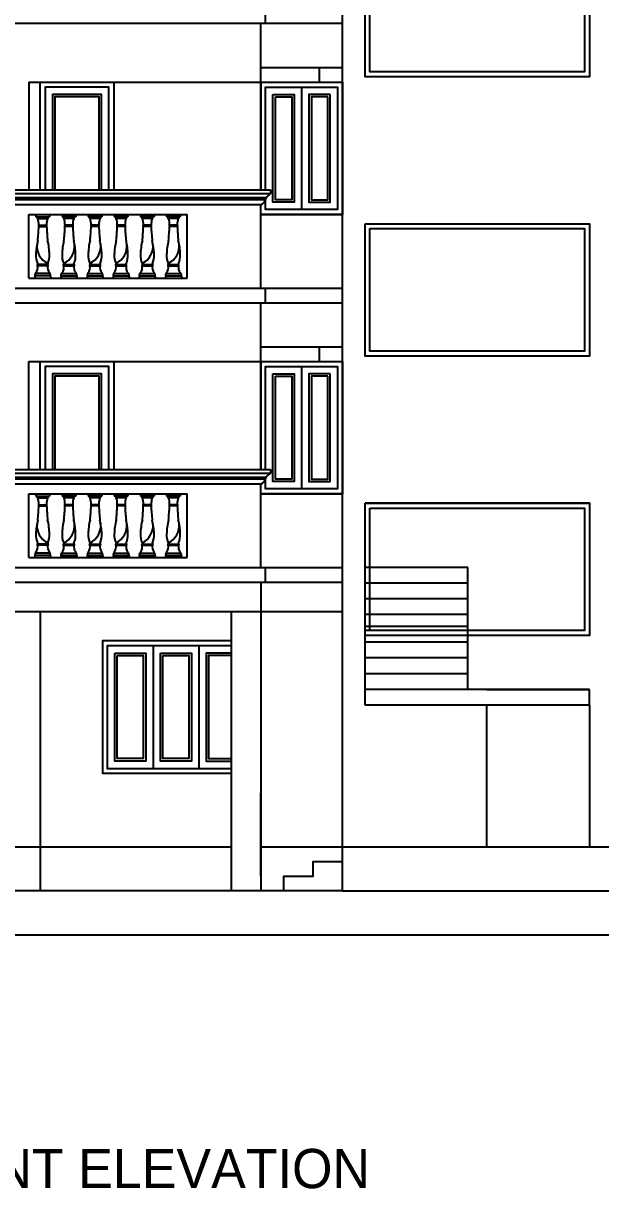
# Model space of a CAD drawing. Header units: metres. Extents: x 10 to 343, y 349 to 530.
# Drawn here: x 235.59 to 241.48, y 452.79 to 464.68 of the extents above; entities that cross this region are included whole.
import ezdxf

# ---------------------------------------------------------------- set-up
doc = ezdxf.new("R2010")
doc.units = ezdxf.units.M
doc.linetypes.add('DASHED2', pattern=[0.375, 0.25, -0.125])
doc.styles.add('style10', font='micross.ttf', dxfattribs={"width": 0.8, "height": 150})

msp = doc.modelspace()

# ---------------------------------------------------------------- linework, layer by layer
at = {"ltscale": 400}
for p, q in [((238.8476, 455.8312), (238.8476, 473.3812)), ((238.0626, 464.6812), (238.0626, 464.8312)), ((232.2026, 464.6812), (238.0626, 464.6812)), ((238.0126, 464.0812), (238.0126, 464.6812)), ((238.0626, 464.6812), (238.8476, 464.6812)), ((238.0126, 464.2312), (238.8476, 464.2312)), ((238.6126, 464.0812), (238.6126, 464.2312)), ((235.6476, 464.0812), (236.3976, 464.0812)), ((235.6476, 464.0812), (236.3976, 464.0812)), ((235.6476, 464.0812), (238.0126, 464.0812)), ((235.6476, 464.0812), (235.6476, 462.9812)), ((235.7627, 462.9812), (235.7627, 464.0812)), ((236.5127, 464.0812), (236.5127, 462.9812)), ((238.0126, 464.0812), (238.8476, 464.0812)), ((238.0126, 464.0812), (238.0126, 462.9812)), ((238.0126, 464.0812), (238.0126, 462.9812)), ((241.3677, 464.1364), (239.0776, 464.1366)), ((238.4301, 464.0312), (238.4301, 462.7812)), ((232.1526, 462.9812), (238.1126, 462.9812)), ((232.1526, 462.9437), (238.1126, 462.9437)), ((235.6476, 462.9812), (238.1126, 462.9812)), ((238.1126, 462.9812), (238.1126, 462.9437)), ((238.1126, 462.9812), (238.1126, 462.9437)), ((237.2626, 462.8312), (232.2526, 462.8312)), ((238.0126, 462.8312), (237.2626, 462.8312)), ((238.0126, 461.9812), (238.0126, 462.8312)), ((238.0126, 461.9812), (238.0126, 462.8312)), ((235.6476, 462.0812), (235.6476, 462.7312)), ((235.6476, 462.7312), (237.2626, 462.7312)), ((237.2626, 462.0812), (237.2626, 462.7312)), ((238.0126, 462.7312), (238.8476, 462.7312)), ((235.6476, 462.0812), (237.2626, 462.0812)), ((232.2026, 461.9812), (238.0626, 461.9812)), ((238.0626, 461.8312), (238.0626, 461.9812)), ((238.0626, 461.9812), (238.8476, 461.9812)), ((232.2026, 461.8312), (238.0626, 461.8312)), ((238.0126, 461.2312), (238.0126, 461.8312)), ((238.0626, 461.8312), (238.8476, 461.8312)), ((238.0126, 461.3812), (238.8476, 461.3812)), ((238.6126, 461.2312), (238.6126, 461.3812)), ((235.6476, 460.1312), (235.6476, 461.2312)), ((235.6476, 461.2312), (236.3976, 461.2312)), ((235.6476, 461.2312), (238.0126, 461.2312)), ((235.7627, 460.1312), (235.7627, 461.2312)), ((236.5127, 461.2312), (236.5127, 460.1312)), ((238.0126, 461.2312), (238.8476, 461.2312)), ((238.0126, 461.2312), (238.0126, 460.1312)), ((238.0126, 460.1312), (238.0126, 461.2312)), ((241.3677, 461.2864), (239.0776, 461.2866)), ((238.4301, 461.1812), (238.4301, 459.9312)), ((232.1526, 460.1312), (235.6476, 460.1312)), ((232.1526, 460.0937), (238.1126, 460.0937)), ((235.6476, 460.1312), (238.1126, 460.1312)), ((238.1126, 460.1312), (238.1126, 460.0937)), ((237.2626, 459.9812), (232.2526, 459.9812)), ((238.0126, 459.9812), (237.2626, 459.9812)), ((238.0126, 459.1312), (238.0126, 459.9812)), ((238.0126, 459.1312), (238.0126, 459.9812)), ((235.6476, 459.2312), (235.6476, 459.8812)), ((235.6476, 459.8812), (237.2626, 459.8812)), ((237.2626, 459.2312), (237.2626, 459.8812)), ((238.0126, 459.8812), (238.8476, 459.8812)), ((241.3677, 459.7864), (239.0776, 459.7866)), ((235.6476, 459.2312), (237.2626, 459.2312)), ((232.2026, 459.1312), (238.0626, 459.1312)), ((238.0626, 458.9812), (238.0626, 459.1312)), ((238.0626, 459.1312), (238.8476, 459.1312)), ((232.2026, 458.9812), (238.0626, 458.9812)), ((238.0126, 458.9812), (238.0126, 455.8312)), ((238.0626, 458.9812), (238.8476, 458.9812)), ((232.2526, 458.6812), (238.0126, 458.6812)), ((235.7626, 458.6812), (235.7626, 455.8312)), ((237.7126, 458.6812), (237.7126, 455.8312)), ((238.0126, 458.6812), (238.8476, 458.6812)), ((241.3677, 458.4364), (239.0776, 458.4366)), ((236.9143, 458.3312), (236.9143, 457.0812)), ((237.381, 458.3312), (237.381, 457.0812)), ((238.0126, 455.9812), (238.0126, 456.8312)), ((238.0126, 455.9812), (238.0126, 456.8312)), ((238.8476, 455.8312), (230.7276, 455.8312)), ((238.8476, 455.8312), (238.8477, 455.8312)), ((238.8477, 455.8312), (241.5977, 455.8312))]:
    msp.add_line(p, q, dxfattribs=at)
for p, q in [((235.6476, 462.9), (232.1985, 462.9)), ((238.0668, 462.9), (235.6476, 462.9)), ((235.6476, 462.8812), (232.2046, 462.8812)), ((238.0606, 462.8812), (235.6476, 462.8812)), ((235.6476, 460.05), (232.1985, 460.05)), ((238.0668, 460.05), (235.6476, 460.05)), ((235.6476, 460.0312), (232.2046, 460.0312)), ((238.0606, 460.0312), (235.6476, 460.0312))]:
    msp.add_line(p, q)
at = {"color": 8}
for p, q in [((235.7185, 462.7312), (235.7185, 462.708)), ((235.7185, 462.708), (235.8578, 462.708)), ((235.7388, 462.6906), (235.8375, 462.6906)), ((235.8578, 462.7312), (235.8578, 462.708)), ((235.9853, 462.7312), (235.9853, 462.708)), ((236.1246, 462.708), (235.9853, 462.708)), ((236.1043, 462.6906), (236.0056, 462.6906)), ((236.1246, 462.7312), (236.1246, 462.708)), ((236.2521, 462.7312), (236.2521, 462.708)), ((236.3914, 462.708), (236.2521, 462.708)), ((236.3711, 462.6906), (236.2724, 462.6906)), ((236.3914, 462.7312), (236.3914, 462.708)), ((236.5189, 462.7312), (236.5189, 462.708)), ((236.6582, 462.708), (236.5189, 462.708)), ((236.6378, 462.6906), (236.5392, 462.6906)), ((236.6582, 462.7312), (236.6582, 462.708)), ((236.7856, 462.7312), (236.7856, 462.708)), ((236.9249, 462.708), (236.7856, 462.708)), ((236.9046, 462.6906), (236.806, 462.6906)), ((236.9249, 462.7312), (236.9249, 462.708)), ((237.0524, 462.7312), (237.0524, 462.708)), ((237.1917, 462.708), (237.0524, 462.708)), ((237.1714, 462.6906), (237.0727, 462.6906)), ((237.1917, 462.7312), (237.1917, 462.708)), ((235.7486, 462.621), (235.8277, 462.621)), ((235.7486, 462.6094), (235.8277, 462.6094)), ((236.0945, 462.621), (236.0154, 462.621)), ((236.0945, 462.6094), (236.0154, 462.6094)), ((236.3613, 462.621), (236.2822, 462.621)), ((236.3613, 462.6094), (236.2822, 462.6094)), ((236.6281, 462.621), (236.549, 462.621)), ((236.6281, 462.6094), (236.549, 462.6094)), ((236.8948, 462.621), (236.8157, 462.621)), ((236.8948, 462.6094), (236.8157, 462.6094)), ((237.1616, 462.621), (237.0825, 462.621)), ((237.1616, 462.6094), (237.0825, 462.6094)), ((235.7359, 462.2311), (235.7359, 462.2195)), ((235.8404, 462.2195), (235.7359, 462.2195)), ((235.8404, 462.2079), (235.7359, 462.2079)), ((235.8404, 462.2311), (235.8404, 462.2195)), ((236.0027, 462.2311), (236.0027, 462.2195)), ((236.0027, 462.2195), (236.1072, 462.2195)), ((236.0027, 462.2079), (236.1072, 462.2079)), ((236.1072, 462.2311), (236.1072, 462.2195)), ((236.2695, 462.2311), (236.2695, 462.2195)), ((236.2695, 462.2195), (236.374, 462.2195)), ((236.2695, 462.2079), (236.374, 462.2079)), ((236.374, 462.2311), (236.374, 462.2195)), ((236.5363, 462.2311), (236.5363, 462.2195)), ((236.5363, 462.2195), (236.6407, 462.2195)), ((236.5363, 462.2079), (236.6407, 462.2079)), ((236.6407, 462.2311), (236.6407, 462.2195)), ((236.8031, 462.2311), (236.8031, 462.2195)), ((236.8031, 462.2195), (236.9075, 462.2195)), ((236.8031, 462.2079), (236.9075, 462.2079)), ((236.9075, 462.2311), (236.9075, 462.2195)), ((237.0698, 462.2311), (237.0698, 462.2195)), ((237.0698, 462.2195), (237.1743, 462.2195)), ((237.0698, 462.2079), (237.1743, 462.2079)), ((237.1743, 462.2311), (237.1743, 462.2195)), ((235.8694, 462.1044), (235.7069, 462.1044)), ((235.7069, 462.1044), (235.7069, 462.0812)), ((235.7185, 462.1277), (235.7185, 462.1393)), ((235.8578, 462.1277), (235.7185, 462.1277)), ((235.8578, 462.1393), (235.8578, 462.1277)), ((235.8694, 462.1044), (235.8694, 462.0812)), ((235.9737, 462.1044), (236.1362, 462.1044)), ((235.9737, 462.1044), (235.9737, 462.0812)), ((235.9853, 462.1393), (235.9853, 462.1277)), ((235.9853, 462.1277), (236.1246, 462.1277)), ((236.1246, 462.1277), (236.1246, 462.1393)), ((236.1362, 462.1044), (236.1362, 462.0812)), ((236.2405, 462.1044), (236.403, 462.1044)), ((236.2405, 462.1044), (236.2405, 462.0812)), ((236.2521, 462.1393), (236.2521, 462.1277)), ((236.2521, 462.1277), (236.3914, 462.1277)), ((236.3914, 462.1277), (236.3914, 462.1393)), ((236.403, 462.1044), (236.403, 462.0812)), ((236.5073, 462.1044), (236.6698, 462.1044)), ((236.5073, 462.1044), (236.5073, 462.0812)), ((236.5189, 462.1393), (236.5189, 462.1277)), ((236.5189, 462.1277), (236.6582, 462.1277)), ((236.6582, 462.1277), (236.6582, 462.1393)), ((236.6698, 462.1044), (236.6698, 462.0812)), ((236.774, 462.1044), (236.9365, 462.1044)), ((236.774, 462.1044), (236.774, 462.0812)), ((236.7856, 462.1393), (236.7856, 462.1277)), ((236.7856, 462.1277), (236.9249, 462.1277)), ((236.9249, 462.1277), (236.9249, 462.1393)), ((236.9365, 462.1044), (236.9365, 462.0812)), ((237.0408, 462.1044), (237.2033, 462.1044)), ((237.0408, 462.1044), (237.0408, 462.0812)), ((237.0524, 462.1393), (237.0524, 462.1277)), ((237.0524, 462.1277), (237.1917, 462.1277)), ((237.1917, 462.1277), (237.1917, 462.1393)), ((237.2033, 462.1044), (237.2033, 462.0812)), ((235.7185, 459.8812), (235.7185, 459.858)), ((235.7185, 459.858), (235.8578, 459.858)), ((235.7388, 459.8406), (235.8375, 459.8406)), ((235.8578, 459.8812), (235.8578, 459.858)), ((235.9853, 459.8812), (235.9853, 459.858)), ((236.1246, 459.858), (235.9853, 459.858)), ((236.1043, 459.8406), (236.0056, 459.8406)), ((236.1246, 459.8812), (236.1246, 459.858)), ((236.2521, 459.8812), (236.2521, 459.858)), ((236.3914, 459.858), (236.2521, 459.858)), ((236.3711, 459.8406), (236.2724, 459.8406)), ((236.3914, 459.8812), (236.3914, 459.858)), ((236.5189, 459.8812), (236.5189, 459.858)), ((236.6582, 459.858), (236.5189, 459.858)), ((236.6378, 459.8406), (236.5392, 459.8406)), ((236.6582, 459.8812), (236.6582, 459.858)), ((236.7856, 459.8812), (236.7856, 459.858)), ((236.9249, 459.858), (236.7856, 459.858)), ((236.9046, 459.8406), (236.806, 459.8406)), ((236.9249, 459.8812), (236.9249, 459.858)), ((237.0524, 459.8812), (237.0524, 459.858)), ((237.1917, 459.858), (237.0524, 459.858)), ((237.1714, 459.8406), (237.0727, 459.8406)), ((237.1917, 459.8812), (237.1917, 459.858)), ((235.7486, 459.771), (235.8277, 459.771)), ((235.7486, 459.7594), (235.8277, 459.7594)), ((236.0945, 459.771), (236.0154, 459.771)), ((236.0945, 459.7594), (236.0154, 459.7594)), ((236.3613, 459.771), (236.2822, 459.771)), ((236.3613, 459.7594), (236.2822, 459.7594)), ((236.6281, 459.771), (236.549, 459.771)), ((236.6281, 459.7594), (236.549, 459.7594)), ((236.8948, 459.771), (236.8157, 459.771)), ((236.8948, 459.7594), (236.8157, 459.7594)), ((237.1616, 459.771), (237.0825, 459.771)), ((237.1616, 459.7594), (237.0825, 459.7594)), ((235.7359, 459.3811), (235.7359, 459.3695)), ((235.8404, 459.3695), (235.7359, 459.3695)), ((235.8404, 459.3579), (235.7359, 459.3579)), ((235.8404, 459.3811), (235.8404, 459.3695)), ((236.0027, 459.3811), (236.0027, 459.3695)), ((236.0027, 459.3695), (236.1072, 459.3695)), ((236.0027, 459.3579), (236.1072, 459.3579)), ((236.1072, 459.3811), (236.1072, 459.3695)), ((236.2695, 459.3811), (236.2695, 459.3695)), ((236.2695, 459.3695), (236.374, 459.3695)), ((236.2695, 459.3579), (236.374, 459.3579)), ((236.374, 459.3811), (236.374, 459.3695)), ((236.5363, 459.3811), (236.5363, 459.3695)), ((236.5363, 459.3695), (236.6407, 459.3695)), ((236.5363, 459.3579), (236.6407, 459.3579)), ((236.6407, 459.3811), (236.6407, 459.3695)), ((236.8031, 459.3811), (236.8031, 459.3695)), ((236.8031, 459.3695), (236.9075, 459.3695)), ((236.8031, 459.3579), (236.9075, 459.3579)), ((236.9075, 459.3811), (236.9075, 459.3695)), ((237.0698, 459.3811), (237.0698, 459.3695)), ((237.0698, 459.3695), (237.1743, 459.3695)), ((237.0698, 459.3579), (237.1743, 459.3579)), ((237.1743, 459.3811), (237.1743, 459.3695)), ((235.8694, 459.2544), (235.7069, 459.2544)), ((235.7069, 459.2544), (235.7069, 459.2312)), ((235.7185, 459.2777), (235.7185, 459.2893)), ((235.8578, 459.2777), (235.7185, 459.2777)), ((235.8578, 459.2893), (235.8578, 459.2777)), ((235.8694, 459.2544), (235.8694, 459.2312)), ((235.9737, 459.2544), (236.1362, 459.2544)), ((235.9737, 459.2544), (235.9737, 459.2312)), ((235.9853, 459.2893), (235.9853, 459.2777)), ((235.9853, 459.2777), (236.1246, 459.2777)), ((236.1246, 459.2777), (236.1246, 459.2893)), ((236.1362, 459.2544), (236.1362, 459.2312)), ((236.2405, 459.2544), (236.403, 459.2544)), ((236.2405, 459.2544), (236.2405, 459.2312)), ((236.2521, 459.2893), (236.2521, 459.2777)), ((236.2521, 459.2777), (236.3914, 459.2777)), ((236.3914, 459.2777), (236.3914, 459.2893)), ((236.403, 459.2544), (236.403, 459.2312)), ((236.5073, 459.2544), (236.6698, 459.2544)), ((236.5073, 459.2544), (236.5073, 459.2312)), ((236.5189, 459.2893), (236.5189, 459.2777)), ((236.5189, 459.2777), (236.6582, 459.2777)), ((236.6582, 459.2777), (236.6582, 459.2893)), ((236.6698, 459.2544), (236.6698, 459.2312)), ((236.774, 459.2544), (236.9365, 459.2544)), ((236.774, 459.2544), (236.774, 459.2312)), ((236.7856, 459.2893), (236.7856, 459.2777)), ((236.7856, 459.2777), (236.9249, 459.2777)), ((236.9249, 459.2777), (236.9249, 459.2893)), ((236.9365, 459.2544), (236.9365, 459.2312)), ((237.0408, 459.2544), (237.2033, 459.2544)), ((237.0408, 459.2544), (237.0408, 459.2312)), ((237.0524, 459.2893), (237.0524, 459.2777)), ((237.0524, 459.2777), (237.1917, 459.2777)), ((237.1917, 459.2777), (237.1917, 459.2893)), ((237.2033, 459.2544), (237.2033, 459.2312))]:
    msp.add_line(p, q, dxfattribs=at)
at = {"linetype": 'DASHED2', "ltscale": 400}
for p, q in [((240.1276, 459.1312), (239.0776, 459.1312)), ((240.1276, 457.8865), (240.1276, 459.1312)), ((240.1276, 458.9707), (239.0776, 458.9707)), ((240.1276, 458.8102), (239.0776, 458.8102)), ((240.1276, 458.6497), (239.0776, 458.6497)), ((240.1276, 458.5286), (239.0776, 458.5286)), ((240.1276, 458.4891), (239.0776, 458.4891)), ((239.0776, 457.726), (239.0776, 458.4364)), ((240.1276, 458.3681), (239.0776, 458.3681)), ((240.1276, 458.2075), (239.0776, 458.2075)), ((240.1276, 458.047), (239.0776, 458.047)), ((240.3176, 457.8865), (239.0776, 457.8865)), ((241.3676, 457.8864), (240.3176, 457.8865)), ((240.3176, 457.8864), (241.3676, 457.8864)), ((241.3676, 457.7259), (241.3676, 457.8864)), ((241.3676, 457.7259), (239.0776, 457.726)), ((240.3176, 457.726), (240.3176, 456.2812)), ((241.3676, 457.7259), (241.3676, 456.2812)), ((238.0126, 456.2812), (241.5976, 456.2812)), ((240.3176, 456.2812), (241.3676, 456.2812)), ((249.7177, 455.3812), (230.7276, 455.3812))]:
    msp.add_line(p, q, dxfattribs=at)
at = {"linetype": 'DASHED2', "ltscale": 600}
msp.add_line((232.4826, 456.2812), (237.7126, 456.2812), dxfattribs=at)
at = {"ltscale": 400}
for points in [[(239.0776, 465.4866), (241.3677, 465.4866), (241.3677, 464.1364), (239.0776, 464.1364)], [(239.1276, 465.4366), (241.3177, 465.4366), (241.3177, 464.1864), (239.1276, 464.1864)], [(238.1376, 463.9562), (238.3551, 463.9562), (238.3551, 462.8562), (238.1376, 462.8562)], [(238.1626, 463.9312), (238.3301, 463.9312), (238.3301, 462.8812), (238.1626, 462.8812)], [(238.7226, 463.9562), (238.5051, 463.9562), (238.5051, 462.8562), (238.7226, 462.8562)], [(238.6976, 463.9312), (238.5301, 463.9312), (238.5301, 462.8812), (238.6976, 462.8812)], [(239.0776, 462.6366), (241.3677, 462.6366), (241.3677, 461.2864), (239.0776, 461.2864)], [(239.1276, 462.5866), (241.3177, 462.5866), (241.3177, 461.3364), (239.1276, 461.3364)], [(238.1376, 461.1062), (238.3551, 461.1062), (238.3551, 460.0062), (238.1376, 460.0062)], [(238.1626, 461.0812), (238.3301, 461.0812), (238.3301, 460.0312), (238.1626, 460.0312)], [(238.7226, 461.1062), (238.5051, 461.1062), (238.5051, 460.0062), (238.7226, 460.0062)], [(238.6976, 461.0812), (238.5301, 461.0812), (238.5301, 460.0312), (238.6976, 460.0312)], [(239.0776, 459.7866), (241.3677, 459.7866), (241.3677, 458.4364), (239.0776, 458.4364)], [(239.1276, 459.7366), (241.3177, 459.7366), (241.3177, 458.4864), (239.1276, 458.4864)], [(236.5226, 458.2562), (236.8393, 458.2562), (236.8393, 457.1562), (236.5226, 457.1562)], [(236.9893, 458.2562), (237.306, 458.2562), (237.306, 457.1562), (236.9893, 457.1562)], [(236.5476, 458.2312), (236.8143, 458.2312), (236.8143, 457.1812), (236.5476, 457.1812)], [(237.0143, 458.2312), (237.281, 458.2312), (237.281, 457.1812), (237.0143, 457.1812)]]:
    msp.add_lwpolyline(points, close=True, dxfattribs=at)
for points in [[(238.0126, 462.9812), (238.0126, 464.0812), (238.8476, 464.0812), (238.8476, 462.7312), (238.0126, 462.7312), (238.0126, 462.8312)], [(236.4627, 462.9812), (236.4627, 464.0312), (235.8127, 464.0312), (235.8127, 462.9812)], [(238.0626, 462.9812), (238.0626, 464.0312), (238.7976, 464.0312), (238.7976, 462.7812), (238.0626, 462.7812), (238.0626, 462.8937)], [(236.3877, 462.9812), (236.3877, 463.9562), (235.8877, 463.9562), (235.8877, 462.9812)], [(236.3627, 462.9812), (236.3627, 463.9312), (235.9127, 463.9312), (235.9127, 462.9812)], [(238.0126, 460.1312), (238.0126, 461.2312), (238.8476, 461.2312), (238.8476, 459.8812), (238.0126, 459.8812), (238.0126, 459.9812)], [(236.4627, 460.1312), (236.4627, 461.1812), (235.8127, 461.1812), (235.8127, 460.1312)], [(238.0626, 460.1312), (238.0626, 461.1812), (238.7976, 461.1812), (238.7976, 459.9312), (238.0626, 459.9312), (238.0626, 460.0437)], [(236.3877, 460.1312), (236.3877, 461.1062), (235.8877, 461.1062), (235.8877, 460.1312)], [(236.3627, 460.1312), (236.3627, 461.0812), (235.9127, 461.0812), (235.9127, 460.1312)], [(237.7126, 458.3812), (236.3976, 458.3812), (236.3976, 457.0312), (237.7126, 457.0312)], [(237.7126, 458.3312), (236.4476, 458.3312), (236.4476, 457.0812), (237.7126, 457.0812)], [(237.7126, 458.2562), (237.456, 458.2562), (237.456, 457.1562), (237.7126, 457.1562)], [(237.7126, 458.2312), (237.481, 458.2312), (237.481, 457.1812), (237.7126, 457.1812)], [(238.2476, 455.8312), (238.2476, 455.9812), (238.5476, 455.9812), (238.5476, 456.1312), (238.8476, 456.1312)]]:
    msp.add_lwpolyline(points, dxfattribs=at)
for centre, radius, start, end in [((237.9977, 462.8936), 0.0642, 283.46181, 358.8948), ((238.1955, 462.8109), 0.1566, 121.9748, 148.64623), ((238.1955, 462.8109), 0.1566, 121.9748, 148.64623), ((237.9977, 460.0436), 0.0642, 283.46181, 358.8948), ((238.1955, 459.9609), 0.1566, 121.9748, 148.64623)]:
    msp.add_arc(centre, radius, start, end, dxfattribs=at)
at = {"color": 8}
for centre, radius, start, end in [((235.7388, 462.6993), 0.00871, 90, 270), ((235.5196, 462.6231), 0.2294, 359.47797, 17.12426), ((236.0568, 462.6231), 0.2294, 162.87574, 180.52203), ((235.8375, 462.6993), 0.00871, 270, 90), ((236.0056, 462.6993), 0.00871, 90, 270), ((235.7864, 462.6231), 0.2294, 359.47797, 17.12426), ((236.3235, 462.6231), 0.2294, 162.87574, 180.52203), ((236.1043, 462.6993), 0.00871, 270, 90), ((236.2724, 462.6993), 0.00871, 90, 270), ((236.0531, 462.6231), 0.2294, 359.47797, 17.12426), ((236.5903, 462.6231), 0.2294, 162.87574, 180.52203), ((236.3711, 462.6993), 0.00871, 270, 90), ((236.5392, 462.6993), 0.00871, 90, 270), ((236.3199, 462.6231), 0.2294, 359.47797, 17.12426), ((236.8571, 462.6231), 0.2294, 162.87574, 180.52203), ((236.6378, 462.6993), 0.00871, 270, 90), ((236.806, 462.6993), 0.00871, 90, 270), ((236.5867, 462.6231), 0.2294, 359.47797, 17.12426), ((237.1239, 462.6231), 0.2294, 162.87574, 180.52203), ((236.9046, 462.6993), 0.00871, 270, 90), ((237.0727, 462.6993), 0.00871, 90, 270), ((236.8535, 462.6231), 0.2294, 359.47797, 17.12426), ((237.3906, 462.6231), 0.2294, 162.87574, 180.52203), ((237.1714, 462.6993), 0.00871, 270, 90), ((233.1293, 462.7272), 2.622, 354.22732, 357.42359), ((235.7486, 462.6152), 0.0058, 90, 90), ((235.7486, 462.6152), 0.0058, 90, 270), ((235.8277, 462.6152), 0.0058, 270, 90), ((238.4471, 462.7272), 2.622, 182.57641, 185.77268), ((233.3961, 462.7272), 2.622, 354.22732, 357.42359), ((236.0154, 462.6152), 0.0058, 90, 270), ((236.0945, 462.6152), 0.0058, 90, 90), ((236.0945, 462.6152), 0.0058, 270, 90), ((238.7138, 462.7272), 2.622, 182.57641, 185.77268), ((233.6629, 462.7272), 2.622, 354.22732, 357.42359), ((236.2822, 462.6152), 0.0058, 90, 270), ((236.3613, 462.6152), 0.0058, 90, 90), ((236.3613, 462.6152), 0.0058, 270, 90), ((238.9806, 462.7272), 2.622, 182.57641, 185.77268), ((233.9296, 462.7272), 2.622, 354.22732, 357.42359), ((236.549, 462.6152), 0.0058, 90, 270), ((236.6281, 462.6152), 0.0058, 90, 90), ((236.6281, 462.6152), 0.0058, 270, 90), ((239.2474, 462.7272), 2.622, 182.57641, 185.77268), ((234.1964, 462.7272), 2.622, 354.22732, 357.42359), ((236.8157, 462.6152), 0.0058, 90, 270), ((236.8948, 462.6152), 0.0058, 90, 90), ((236.8948, 462.6152), 0.0058, 270, 90), ((239.5142, 462.7272), 2.622, 182.57641, 185.77268), ((234.4632, 462.7272), 2.622, 354.22732, 357.42359), ((237.0825, 462.6152), 0.0058, 90, 270), ((237.1616, 462.6152), 0.0058, 90, 90), ((237.1616, 462.6152), 0.0058, 270, 90), ((239.7809, 462.7272), 2.622, 182.57641, 185.77268), ((236.343, 462.309), 0.6244, 165.67288, 178.852), ((235.2333, 462.309), 0.6244, 1.148, 14.32712), ((236.6098, 462.309), 0.6244, 165.67288, 178.852), ((235.5001, 462.309), 0.6244, 1.148, 14.32712), ((236.8766, 462.309), 0.6244, 165.67288, 178.852), ((235.7669, 462.309), 0.6244, 1.148, 14.32712), ((237.1433, 462.309), 0.6244, 165.67288, 178.852), ((236.0337, 462.309), 0.6244, 1.148, 14.32712), ((237.4101, 462.309), 0.6244, 165.67288, 178.852), ((236.3005, 462.309), 0.6244, 1.148, 14.32712), ((237.6769, 462.309), 0.6244, 165.67288, 178.852), ((236.5672, 462.309), 0.6244, 1.148, 14.32712), ((235.9084, 462.3109), 0.19, 176.79349, 204.82403), ((235.668, 462.3109), 0.19, 335.17597, 3.20651), ((236.1751, 462.3109), 0.19, 176.79349, 204.82403), ((235.9348, 462.3109), 0.19, 335.17597, 3.20651), ((236.4419, 462.3109), 0.19, 176.79349, 204.82403), ((236.2015, 462.3109), 0.19, 335.17597, 3.20651), ((236.7087, 462.3109), 0.19, 176.79349, 204.82403), ((236.4683, 462.3109), 0.19, 335.17597, 3.20651), ((236.9755, 462.3109), 0.19, 176.79349, 204.82403), ((236.7351, 462.3109), 0.19, 335.17597, 3.20651), ((237.2423, 462.3109), 0.19, 176.79349, 204.82403), ((237.0019, 462.3109), 0.19, 335.17597, 3.20651), ((235.6581, 462.1911), 0.0797, 319.37843, 12.14737), ((235.7359, 462.2137), 0.0058, 90, 270), ((235.7359, 462.2137), 0.0058, 90, 270), ((235.9183, 462.1911), 0.0797, 167.85263, 220.62157), ((235.8404, 462.2137), 0.0058, 270, 90), ((235.9249, 462.1911), 0.0797, 319.37843, 12.14737), ((236.0027, 462.2137), 0.0058, 90, 270), ((236.1851, 462.1911), 0.0797, 167.85263, 220.62157), ((236.1072, 462.2137), 0.0058, 270, 90), ((236.1072, 462.2137), 0.0058, 270, 90), ((236.1916, 462.1911), 0.0797, 319.37843, 12.14737), ((236.2695, 462.2137), 0.0058, 90, 270), ((236.4518, 462.1911), 0.0797, 167.85263, 220.62157), ((236.374, 462.2137), 0.0058, 270, 90), ((236.374, 462.2137), 0.0058, 270, 90), ((236.4584, 462.1911), 0.0797, 319.37843, 12.14737), ((236.5363, 462.2137), 0.0058, 90, 270), ((236.7186, 462.1911), 0.0797, 167.85263, 220.62157), ((236.6407, 462.2137), 0.0058, 270, 90), ((236.6407, 462.2137), 0.0058, 270, 90), ((236.7252, 462.1911), 0.0797, 319.37843, 12.14737), ((236.8031, 462.2137), 0.0058, 90, 270), ((236.9854, 462.1911), 0.0797, 167.85263, 220.62157), ((236.9075, 462.2137), 0.0058, 270, 90), ((236.9075, 462.2137), 0.0058, 270, 90), ((236.992, 462.1911), 0.0797, 319.37843, 12.14737), ((237.0698, 462.2137), 0.0058, 90, 270), ((237.2522, 462.1911), 0.0797, 167.85263, 220.62157), ((237.1743, 462.2137), 0.0058, 270, 90), ((237.1743, 462.2137), 0.0058, 270, 90), ((235.7185, 462.1161), 0.0116, 90, 270), ((235.8578, 462.1161), 0.0116, 270, 90), ((235.9853, 462.1161), 0.0116, 90, 270), ((236.1246, 462.1161), 0.0116, 270, 90), ((236.2521, 462.1161), 0.0116, 90, 270), ((236.3914, 462.1161), 0.0116, 270, 90), ((236.5189, 462.1161), 0.0116, 90, 270), ((236.6582, 462.1161), 0.0116, 270, 90), ((236.7856, 462.1161), 0.0116, 90, 270), ((236.9249, 462.1161), 0.0116, 270, 90), ((237.0524, 462.1161), 0.0116, 90, 270), ((237.1917, 462.1161), 0.0116, 270, 90), ((235.7388, 459.8493), 0.00871, 90, 270), ((235.5196, 459.7731), 0.2294, 359.47797, 17.12426), ((236.0568, 459.7731), 0.2294, 162.87574, 180.52203), ((235.8375, 459.8493), 0.00871, 270, 90), ((236.0056, 459.8493), 0.00871, 90, 270), ((235.7864, 459.7731), 0.2294, 359.47797, 17.12426), ((236.3235, 459.7731), 0.2294, 162.87574, 180.52203), ((236.1043, 459.8493), 0.00871, 270, 90), ((236.2724, 459.8493), 0.00871, 90, 270), ((236.0531, 459.7731), 0.2294, 359.47797, 17.12426), ((236.5903, 459.7731), 0.2294, 162.87574, 180.52203), ((236.3711, 459.8493), 0.00871, 270, 90), ((236.5392, 459.8493), 0.00871, 90, 270), ((236.3199, 459.7731), 0.2294, 359.47797, 17.12426), ((236.8571, 459.7731), 0.2294, 162.87574, 180.52203), ((236.6378, 459.8493), 0.00871, 270, 90), ((236.806, 459.8493), 0.00871, 90, 270), ((236.5867, 459.7731), 0.2294, 359.47797, 17.12426), ((237.1239, 459.7731), 0.2294, 162.87574, 180.52203), ((236.9046, 459.8493), 0.00871, 270, 90), ((237.0727, 459.8493), 0.00871, 90, 270), ((236.8535, 459.7731), 0.2294, 359.47797, 17.12426), ((237.3906, 459.7731), 0.2294, 162.87574, 180.52203), ((237.1714, 459.8493), 0.00871, 270, 90), ((233.1293, 459.8772), 2.622, 354.22732, 357.42359), ((235.7486, 459.7652), 0.0058, 90, 90), ((235.7486, 459.7652), 0.0058, 90, 270), ((235.8277, 459.7652), 0.0058, 270, 90), ((238.4471, 459.8772), 2.622, 182.57641, 185.77268), ((233.3961, 459.8772), 2.622, 354.22732, 357.42359), ((236.0154, 459.7652), 0.0058, 90, 270), ((236.0945, 459.7652), 0.0058, 90, 90), ((236.0945, 459.7652), 0.0058, 270, 90), ((238.7138, 459.8772), 2.622, 182.57641, 185.77268), ((233.6629, 459.8772), 2.622, 354.22732, 357.42359), ((236.2822, 459.7652), 0.0058, 90, 270), ((236.3613, 459.7652), 0.0058, 90, 90), ((236.3613, 459.7652), 0.0058, 270, 90), ((238.9806, 459.8772), 2.622, 182.57641, 185.77268), ((233.9296, 459.8772), 2.622, 354.22732, 357.42359), ((236.549, 459.7652), 0.0058, 90, 270), ((236.6281, 459.7652), 0.0058, 90, 90), ((236.6281, 459.7652), 0.0058, 270, 90), ((239.2474, 459.8772), 2.622, 182.57641, 185.77268), ((234.1964, 459.8772), 2.622, 354.22732, 357.42359), ((236.8157, 459.7652), 0.0058, 90, 270), ((236.8948, 459.7652), 0.0058, 90, 90), ((236.8948, 459.7652), 0.0058, 270, 90), ((239.5142, 459.8772), 2.622, 182.57641, 185.77268), ((234.4632, 459.8772), 2.622, 354.22732, 357.42359), ((237.0825, 459.7652), 0.0058, 90, 270), ((237.1616, 459.7652), 0.0058, 90, 90), ((237.1616, 459.7652), 0.0058, 270, 90), ((239.7809, 459.8772), 2.622, 182.57641, 185.77268), ((236.343, 459.459), 0.6244, 165.67288, 178.852), ((235.2333, 459.459), 0.6244, 1.148, 14.32712), ((236.6098, 459.459), 0.6244, 165.67288, 178.852), ((235.5001, 459.459), 0.6244, 1.148, 14.32712), ((236.8766, 459.459), 0.6244, 165.67288, 178.852), ((235.7669, 459.459), 0.6244, 1.148, 14.32712), ((237.1433, 459.459), 0.6244, 165.67288, 178.852), ((236.0337, 459.459), 0.6244, 1.148, 14.32712), ((237.4101, 459.459), 0.6244, 165.67288, 178.852), ((236.3005, 459.459), 0.6244, 1.148, 14.32712), ((237.6769, 459.459), 0.6244, 165.67288, 178.852), ((236.5672, 459.459), 0.6244, 1.148, 14.32712), ((235.9084, 459.4609), 0.19, 176.79349, 204.82403), ((235.668, 459.4609), 0.19, 335.17597, 3.20651), ((236.1751, 459.4609), 0.19, 176.79349, 204.82403), ((235.9348, 459.4609), 0.19, 335.17597, 3.20651), ((236.4419, 459.4609), 0.19, 176.79349, 204.82403), ((236.2015, 459.4609), 0.19, 335.17597, 3.20651), ((236.7087, 459.4609), 0.19, 176.79349, 204.82403), ((236.4683, 459.4609), 0.19, 335.17597, 3.20651), ((236.9755, 459.4609), 0.19, 176.79349, 204.82403), ((236.7351, 459.4609), 0.19, 335.17597, 3.20651), ((237.2423, 459.4609), 0.19, 176.79349, 204.82403), ((237.0019, 459.4609), 0.19, 335.17597, 3.20651), ((235.6581, 459.3411), 0.0797, 319.37843, 12.14737), ((235.7359, 459.3637), 0.0058, 90, 270), ((235.7359, 459.3637), 0.0058, 90, 270), ((235.9183, 459.3411), 0.0797, 167.85263, 220.62157), ((235.8404, 459.3637), 0.0058, 270, 90), ((235.9249, 459.3411), 0.0797, 319.37843, 12.14737), ((236.0027, 459.3637), 0.0058, 90, 270), ((236.1851, 459.3411), 0.0797, 167.85263, 220.62157), ((236.1072, 459.3637), 0.0058, 270, 90), ((236.1072, 459.3637), 0.0058, 270, 90), ((236.1916, 459.3411), 0.0797, 319.37843, 12.14737), ((236.2695, 459.3637), 0.0058, 90, 270), ((236.4518, 459.3411), 0.0797, 167.85263, 220.62157), ((236.374, 459.3637), 0.0058, 270, 90), ((236.374, 459.3637), 0.0058, 270, 90), ((236.4584, 459.3411), 0.0797, 319.37843, 12.14737), ((236.5363, 459.3637), 0.0058, 90, 270), ((236.7186, 459.3411), 0.0797, 167.85263, 220.62157), ((236.6407, 459.3637), 0.0058, 270, 90), ((236.6407, 459.3637), 0.0058, 270, 90), ((236.7252, 459.3411), 0.0797, 319.37843, 12.14737), ((236.8031, 459.3637), 0.0058, 90, 270), ((236.9854, 459.3411), 0.0797, 167.85263, 220.62157), ((236.9075, 459.3637), 0.0058, 270, 90), ((236.9075, 459.3637), 0.0058, 270, 90), ((236.992, 459.3411), 0.0797, 319.37843, 12.14737), ((237.0698, 459.3637), 0.0058, 90, 270), ((237.2522, 459.3411), 0.0797, 167.85263, 220.62157), ((237.1743, 459.3637), 0.0058, 270, 90), ((237.1743, 459.3637), 0.0058, 270, 90), ((235.7185, 459.2661), 0.0116, 90, 270), ((235.8578, 459.2661), 0.0116, 270, 90), ((235.9853, 459.2661), 0.0116, 90, 270), ((236.1246, 459.2661), 0.0116, 270, 90), ((236.2521, 459.2661), 0.0116, 90, 270), ((236.3914, 459.2661), 0.0116, 270, 90), ((236.5189, 459.2661), 0.0116, 90, 270), ((236.6582, 459.2661), 0.0116, 270, 90), ((236.7856, 459.2661), 0.0116, 90, 270), ((236.9249, 459.2661), 0.0116, 270, 90), ((237.0524, 459.2661), 0.0116, 90, 270), ((237.1917, 459.2661), 0.0116, 270, 90)]:
    msp.add_arc(centre, radius, start, end, dxfattribs=at)
at = {"color": 8, "ltscale": 0.5}
for centre, start, end in [((235.9258, 462.4081), 173.26798, 244.25278), ((235.9174, 462.4081), 295.74722, 6.73202), ((236.1841, 462.4081), 295.74722, 6.73202), ((236.4509, 462.4081), 295.74722, 6.73202), ((236.7177, 462.4081), 295.74722, 6.73202), ((236.9845, 462.4081), 295.74722, 6.73202), ((235.9258, 459.5581), 173.26798, 244.25278), ((235.9174, 459.5581), 295.74722, 6.73202), ((236.1841, 459.5581), 295.74722, 6.73202), ((236.4509, 459.5581), 295.74722, 6.73202), ((236.7177, 459.5581), 295.74722, 6.73202), ((236.9845, 459.5581), 295.74722, 6.73202)]:
    msp.add_arc(centre, 0.1965, start, end, dxfattribs=at)

# ---------------------------------------------------------------- texts
at = {"style": 'style10', "width": 0.95}
msp.add_text('FRONT ELEVATION', height=0.4, dxfattribs=at).set_placement((234.1742, 452.7996))

doc.saveas('drawing.dxf')
